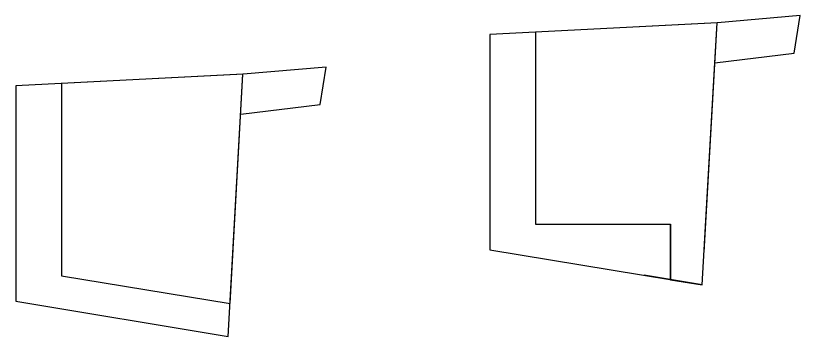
# Model space of a CAD drawing. Header units: inches. Extents: x 21707 to 1971361, y -855114 to -7342.
# Drawn here: x 29516 to 30958, y -16538 to -15949 of the extents above; entities that cross this region are included whole.
import ezdxf

# ---------------------------------------------------------------- set-up
doc = ezdxf.new("R2010")
doc.units = ezdxf.units.IN
doc.header["$LTSCALE"] = 0.5
doc.header["$MEASUREMENT"] = 0
doc.layers.add('Toilet', color=7, linetype='Continuous', lineweight=25)

msp = doc.modelspace()

# ---------------------------------------------------------------- linework, layer by layer
at = {"layer": 'Toilet'}
for p, q in [((30781.4, -16383.6), (30805.2, -15961.7)), ((30471.3, -15979), (30471.3, -16332.4)), ((30086.6, -16043.2), (29934.2, -16056.1)), ((30075.4, -16112.3), (30086.6, -16043.2)), ((29934.2, -16056.1), (29515.7, -16077.9)), ((29906.4, -16538.4), (29933.6, -16056.2)), ((29515.7, -16077.9), (29515.7, -16473.9)), ((29599.7, -16073.5), (29599.7, -16426.9)), ((29929.5, -16130), (30075.4, -16112.3)), ((30471.3, -16332.4), (30719.6, -16332.4)), ((30719.6, -16434.2), (30719.6, -16332.4)), ((29599.7, -16426.9), (29909.8, -16478.1)), ((30778, -16443.8), (30670.8, -16426.2)), ((29515.7, -16473.9), (29906.4, -16538.4))]:
    msp.add_line(p, q, dxfattribs=at)
for points in [[(30801, -16035.5), (30946.9, -16017.8), (30958.1, -15948.7), (30805.7, -15961.6), (30387.3, -15983.4), (30387.3, -16379.4), (30778, -16443.8)], [(30801, -16035.5), (30805.2, -15961.7), (30471.3, -15979), (30471.3, -16332.4), (30719.6, -16332.4), (30719.6, -16434.2), (30778, -16443.8)], [(29933.6, -16056.2), (29599.7, -16073.5), (29599.7, -16426.9), (29909.8, -16478.1)]]:
    msp.add_lwpolyline(points, close=True, dxfattribs=at)

doc.saveas('drawing.dxf')
